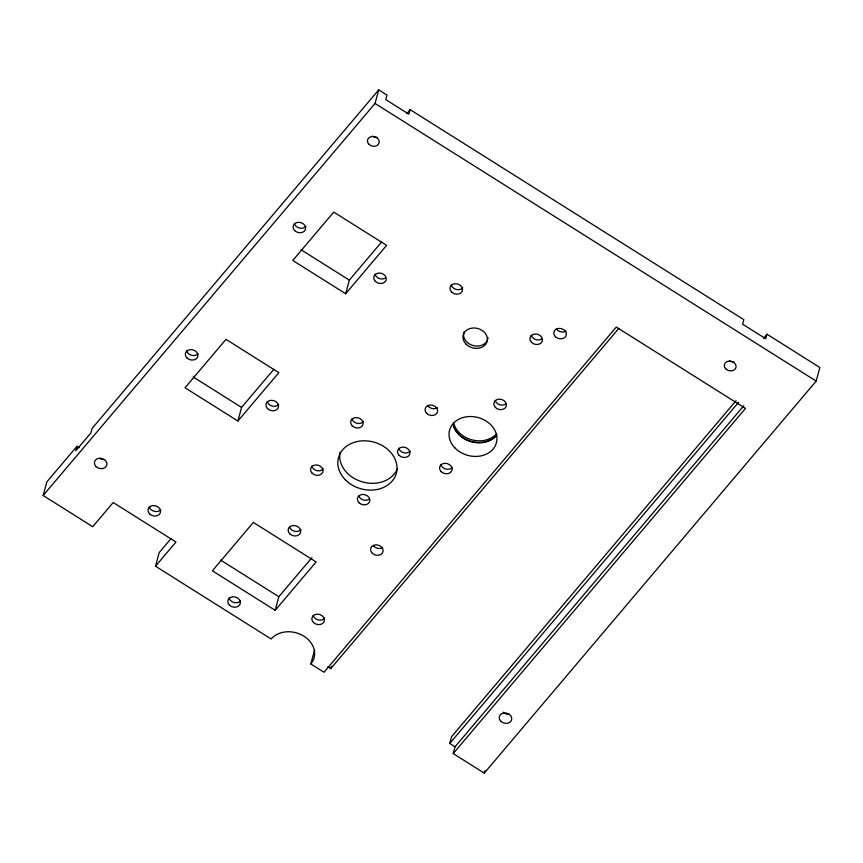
<?xml version="1.0" encoding="UTF-8"?>
<svg xmlns="http://www.w3.org/2000/svg" width="863" height="863" viewBox="0 0 863 863"><rect width="100%" height="100%" fill="white"/><g stroke="black" fill="none" stroke-linecap="round" stroke-linejoin="round"><path stroke-width="1.29" d="M453.215 424.887L454.057 427.465A24.25 19.612 15.1 0 0 473.798 442.341A24.25 19.612 15.1 0 0 496.721 435.513M763.528 338.296L766.98 334.218L819.85 367.498L816.182 381.09L484.283 773.119L453.215 753.572L745.47 408.382L616.268 327.066L324.024 672.266L310.799 663.949A23.948 19.374 15.1 0 0 303.905 636.193A23.948 19.374 15.1 0 0 271.155 638.998L155.502 566.214L175.976 542.029L113.193 502.514L92.719 526.7L43.15 495.502L46.818 481.91L76.99 446.279L79.191 447.66M76.99 446.279L75.771 450.81L90.852 432.989L92.082 428.458L378.717 89.881L386.98 95.081L385.761 99.612L408.889 114.164L410.108 109.633L743.852 319.666L742.622 324.197L765.761 338.749L766.98 334.218M155.502 566.214L159.17 552.622L171.111 538.512M237.897 421.015L278.846 372.654L225.977 339.375L185.027 387.746L237.897 421.015L241.564 407.422L273.808 369.353M43.15 495.502L375.049 103.474L378.717 89.881M345.664 293.733L386.613 245.362L333.744 212.093L292.794 260.464L345.664 293.733L349.332 280.141L381.565 242.061M275.178 610.314L316.128 561.942L253.344 522.428L212.395 570.799L275.178 610.314L278.846 596.721L311.953 557.606M310.799 663.949L314.564 649.99M327.832 666.711L330.809 668.588L331.424 666.322M453.215 753.572L455.049 746.775L449.763 743.453L451.597 736.657L736.053 400.669M484.283 773.119L484.941 770.648M406.667 113.711L410.108 109.633M330.809 668.588L618.739 328.49M449.763 743.453L738.566 402.331M455.049 746.775L743.82 405.696M375.049 103.474L816.182 381.09M300.96 249.698L349.332 280.141M193.204 376.98L241.564 407.422M220.54 560.033L278.846 596.721M454.089 427.261A23.948 19.374 15.1 0 0 473.582 441.953A23.948 19.374 15.1 0 0 496.247 435.211L496.678 433.582A23.948 19.374 15.1 0 1 472.493 439.99A23.948 19.374 15.1 0 1 453.69 423.075M488.005 337.541A12.373 10.011 15.1 0 1 473.539 345.664A12.373 10.011 15.1 0 1 464.165 331.726M382.223 547.908A6.386 5.167 15.1 0 1 373.452 545.761M566.128 331.079A6.386 5.167 15.1 0 1 556.279 328.674M397.379 468.782A29.946 24.218 15.1 0 1 362.287 481.867A29.946 24.218 15.1 0 1 340.033 452.18M376.991 137.249A5.987 4.844 15.1 0 1 372.536 136.16M733.863 361.834A5.987 4.844 15.1 0 1 729.408 360.745M324.639 618.188A6.386 5.167 15.1 0 1 318.188 619.904A6.386 5.167 15.1 0 1 313.172 615.395M160.788 509.612A6.386 5.167 15.1 0 1 154.337 511.317A6.386 5.167 15.1 0 1 149.321 506.808M300.939 529.526A6.386 5.167 15.1 0 1 294.488 531.23A6.386 5.167 15.1 0 1 289.472 526.732M240.594 600.81A6.386 5.167 15.1 0 1 234.143 602.514A6.386 5.167 15.1 0 1 229.127 598.005M305.901 226.343A6.386 5.167 15.1 0 1 299.45 228.048A6.386 5.167 15.1 0 1 294.434 223.539M385.448 278.026A6.386 5.167 15.1 0 1 375.06 274.283M278.76 404.359A6.386 5.167 15.1 0 1 272.309 406.074A6.386 5.167 15.1 0 1 267.303 401.565M198.134 353.625A6.386 5.167 15.1 0 1 191.683 355.329A6.386 5.167 15.1 0 1 186.678 350.82M462.762 287.746A6.386 5.167 15.1 0 1 456.311 289.461A6.386 5.167 15.1 0 1 451.295 284.952M541.64 339.008A6.386 5.167 15.1 0 1 531.252 335.265M452.341 467.347A6.386 5.167 15.1 0 1 445.891 469.062A6.386 5.167 15.1 0 1 440.885 464.553M505.578 404.143A6.386 5.167 15.1 0 1 495.189 400.4M369.051 499.321A6.332 5.124 15.1 0 1 358.738 495.61M410.195 451.058A6.332 5.124 15.1 0 1 403.798 452.762A6.332 5.124 15.1 0 1 398.825 448.285M363.334 421.576A6.332 5.124 15.1 0 1 356.937 423.269A6.332 5.124 15.1 0 1 351.975 418.792M323.247 468.922A6.332 5.124 15.1 0 1 316.85 470.615A6.332 5.124 15.1 0 1 311.877 466.149M437.401 407.746A6.386 5.167 15.1 0 1 427.563 405.34M104.434 459.601A6.386 5.167 15.1 0 1 99.687 458.447M509.224 714.348A6.386 5.167 15.1 0 1 503.215 712.18M455.157 448.145A24.25 19.612 15.1 0 0 495.761 444.672A24.25 19.612 15.1 0 0 468.059 416.613A24.25 19.612 15.1 0 0 455.157 448.145M466.074 344.132A12.373 10.011 15.1 0 0 486.808 342.352A12.373 10.011 15.1 0 0 472.665 328.037A12.373 10.011 15.1 0 0 466.074 344.132M371.619 552.557A6.386 5.167 15.1 0 0 382.514 552.838A6.386 5.167 15.1 0 0 376.333 544.812A6.386 5.167 15.1 0 0 371.619 552.557M555.384 336.689A6.386 5.167 15.1 0 0 566.074 335.772A6.386 5.167 15.1 0 0 558.782 328.382A6.386 5.167 15.1 0 0 555.384 336.689M345.394 479.86A29.946 24.218 15.1 0 0 395.545 475.578A29.946 24.218 15.1 0 0 361.327 440.928A29.946 24.218 15.1 0 0 345.394 479.86M725.794 368.879A5.987 4.844 15.1 0 0 735.815 368.016A5.987 4.844 15.1 0 0 728.976 361.09A5.987 4.844 15.1 0 0 725.794 368.879M368.922 144.294A5.987 4.844 15.1 0 0 378.954 143.431A5.987 4.844 15.1 0 0 372.104 136.505A5.987 4.844 15.1 0 0 368.922 144.294M313.431 622.471A6.386 5.167 15.1 0 0 324.132 621.554A6.386 5.167 15.1 0 0 316.829 614.165A6.386 5.167 15.1 0 0 313.431 622.471M149.579 513.884A6.386 5.167 15.1 0 0 160.281 512.978A6.386 5.167 15.1 0 0 152.978 505.578A6.386 5.167 15.1 0 0 149.579 513.884M289.731 533.809A6.386 5.167 15.1 0 0 300.432 532.892A6.386 5.167 15.1 0 0 293.129 525.502A6.386 5.167 15.1 0 0 289.731 533.809M229.385 605.082A6.386 5.167 15.1 0 0 240.087 604.165A6.386 5.167 15.1 0 0 232.783 596.775A6.386 5.167 15.1 0 0 229.385 605.082M294.693 230.615A6.386 5.167 15.1 0 0 305.383 229.709A6.386 5.167 15.1 0 0 298.091 222.309A6.386 5.167 15.1 0 0 294.693 230.615M375.319 281.36A6.386 5.167 15.1 0 0 386.009 280.443A6.386 5.167 15.1 0 0 378.717 273.053A6.386 5.167 15.1 0 0 375.319 281.36M267.552 408.641A6.386 5.167 15.1 0 0 278.253 407.724A6.386 5.167 15.1 0 0 270.95 400.335A6.386 5.167 15.1 0 0 267.552 408.641M186.926 357.897A6.386 5.167 15.1 0 0 197.627 356.991A6.386 5.167 15.1 0 0 190.324 349.591A6.386 5.167 15.1 0 0 186.926 357.897M451.543 292.028A6.386 5.167 15.1 0 0 462.244 291.111A6.386 5.167 15.1 0 0 454.952 283.722A6.386 5.167 15.1 0 0 451.543 292.028M531.5 342.341A6.386 5.167 15.1 0 0 542.201 341.424A6.386 5.167 15.1 0 0 534.898 334.035A6.386 5.167 15.1 0 0 531.5 342.341M441.133 471.63A6.386 5.167 15.1 0 0 451.834 470.713A6.386 5.167 15.1 0 0 444.531 463.323A6.386 5.167 15.1 0 0 441.133 471.63M495.448 407.476A6.386 5.167 15.1 0 0 506.15 406.559A6.386 5.167 15.1 0 0 498.846 399.17A6.386 5.167 15.1 0 0 495.448 407.476M358.976 502.698A6.332 5.124 15.1 0 0 369.591 501.791A6.332 5.124 15.1 0 0 362.352 494.456A6.332 5.124 15.1 0 0 358.976 502.698M399.062 455.34A6.332 5.124 15.1 0 0 409.677 454.434A6.332 5.124 15.1 0 0 402.438 447.099A6.332 5.124 15.1 0 0 399.062 455.34M352.212 425.847A6.332 5.124 15.1 0 0 362.816 424.941A6.332 5.124 15.1 0 0 355.578 417.616A6.332 5.124 15.1 0 0 352.212 425.847M312.115 473.204A6.332 5.124 15.1 0 0 322.73 472.298A6.332 5.124 15.1 0 0 315.491 464.963A6.332 5.124 15.1 0 0 312.115 473.204M426.656 413.355A6.386 5.167 15.1 0 0 437.358 412.438A6.386 5.167 15.1 0 0 430.054 405.049A6.386 5.167 15.1 0 0 426.656 413.355M500.777 721.241A6.386 5.167 15.1 0 0 511.468 720.335A6.386 5.167 15.1 0 0 504.175 712.935A6.386 5.167 15.1 0 0 500.777 721.241M95.998 466.505A6.386 5.167 15.1 0 0 106.688 465.599A6.386 5.167 15.1 0 0 99.396 458.199A6.386 5.167 15.1 0 0 95.998 466.505"/></g></svg>
